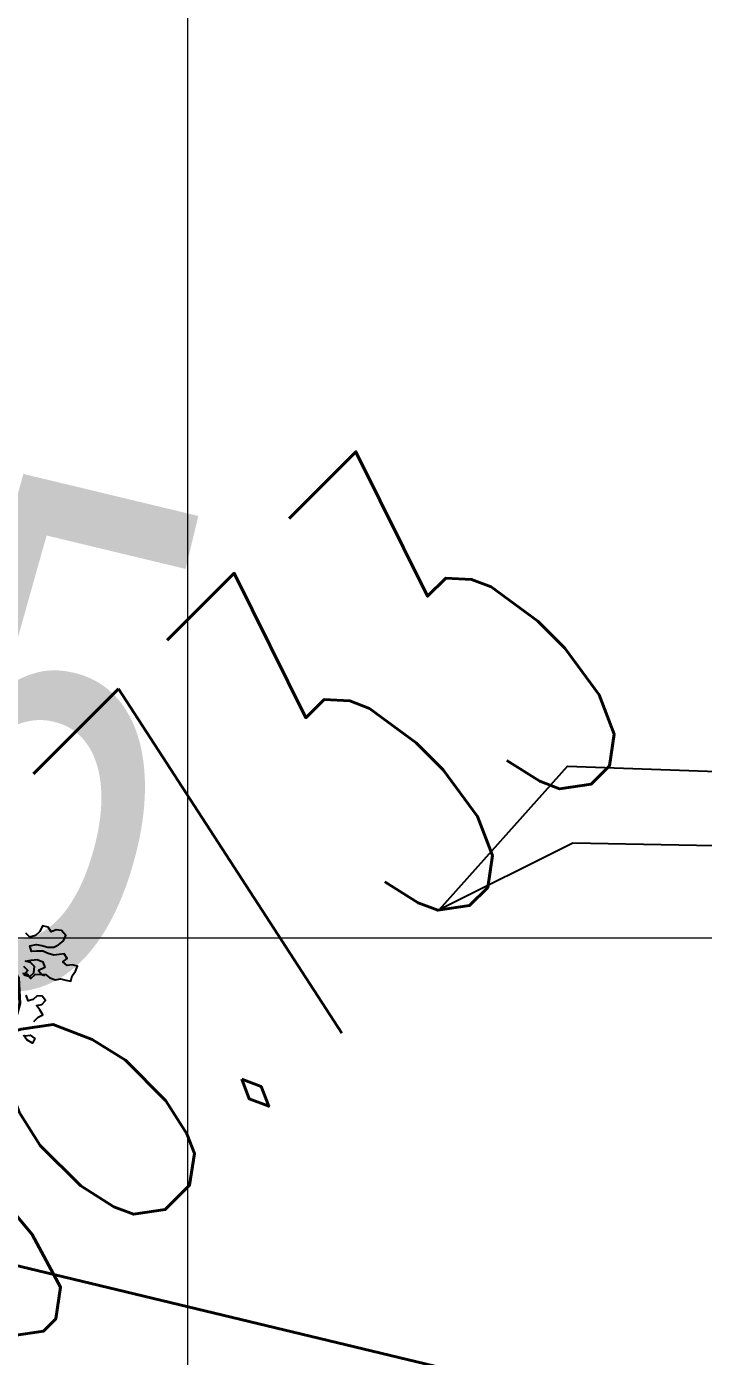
# Model space of a CAD drawing. Header units: millimetres. Extents: x 684983 to 685377, y 990360 to 990509.
# Drawn here: x 685049.693 to 685051.041, y 990449.204 to 990451.856 of the extents above; entities that cross this region are included whole.
import ezdxf

# ---------------------------------------------------------------- set-up
doc = ezdxf.new("R2010")
doc.units = ezdxf.units.MM
doc.header["$PDMODE"] = 35
doc.header["$PDSIZE"] = 0.2
for name, color, linetype, lineweight in [('BD', 1, 'Continuous', 40), ('grid', 8, 'Continuous', 9), ('GRID LEVELS', 7, 'Continuous', 13)]:
    doc.layers.add(name, color=color, linetype=linetype, lineweight=lineweight)
for name, color, linetype in [('dim', 7, 'Continuous'), ('MAHAGONY', 7, 'Continuous'), ('SYMBOLS', 7, 'Continuous')]:
    doc.layers.add(name, color=color, linetype=linetype)
doc.styles.add('DIM', font='ARIALN.TTF', dxfattribs={"width": 0.8, "height": 1})
doc.styles.get("Standard").update_dxf_attribs({"font": 'RomanS'})
doc.dimstyles.get("Standard").update_dxf_attribs({"dimtxt": 1, "dimasz": 0.18, "dimexe": 0.18, "dimexo": 0.0625, "dimgap": 0.09, "dimtad": 0, "dimrnd": 0.05, "dimzin": 0, "dimdsep": 46, "dimtxsty": 'DIM', "dimcen": 0.09, "dimse1": 1, "dimse2": 1, "dimsd1": 1, "dimsd2": 1, "dimadec": 0, "dimazin": 0, "dimtfac": 1, "dimtix": 1, "dimtofl": 0, "dimtmove": 2, "dimatfit": 3, "dimfxl": 0, "dimtolj": 1, "dimtzin": 0, "dimarcsym": 0})

# ---------------------------------------------------------------- blocks, each defined once
blk = doc.blocks.new('*D28')
at = {"layer": 'Defpoints', "color": 0, "transparency": 16777216}
for p in [(685041.126, 990451.441), (685056.383, 990448.8322), (685056.142, 990447.83)]:
    blk.add_point(p, dxfattribs=at)
at = {"layer": 'dim', "color": 0, "transparency": 16777216, "insert": (685048.875, 990450.6377), "char_height": 1, "attachment_point": 5, "rotation": 346.4784, "style": 'DIM'}
blk.add_mtext('\\A1;15.45', dxfattribs=at)
blk = doc.blocks.new('A$C11072AF8')
at = {"color": 3}
blk.add_lwpolyline([(0.553, 1.5309), (0.1775, 1.5377), (0, 1.4491), (0.1707, 1.64), (0.3687, 1.6332)], dxfattribs=at)
blk = doc.blocks.new('A$C0CA14312')
blk.add_blockref('A$C11072AF8', (0, 0))
blk = doc.blocks.new('CCONUT')
at = {"xscale": 0.6000000000000001, "yscale": 0.6000000000000001, "zscale": 0.6000000000000001}
blk.add_blockref('A$C0CA14312', (-0.4516, -0.018), dxfattribs=at)
blk = doc.blocks.new('TREE30')
at = {"color": 3, "flags": 128}
for points in [[(0.8299, 1.9956), (0.8389, 2.0046), (0.8489, 2.0096), (0.8429, 2.0206), (0.8359, 2.0296), (0.8469, 2.0316), (0.8549, 2.0407), (0.8479, 2.0497), (0.8368, 2.0507), (0.8288, 2.0426), (0.8178, 2.0396), (0.8138, 2.0516)], [(0.8058, 2.0987), (0.8168, 2.0967), (0.8238, 2.0877), (0.8328, 2.0957), (0.8438, 2.0967), (0.8548, 2.0957), (0.8638, 2.0887), (0.8758, 2.0847), (0.8869, 2.0867), (0.8979, 2.0837), (0.9089, 2.0817), (0.9119, 2.0928), (0.9189, 2.1028), (0.9229, 2.1138), (0.9118, 2.1168), (0.9008, 2.1148), (0.8918, 2.1228), (0.9008, 2.1298), (0.8948, 2.1398), (0.8838, 2.1388), (0.8728, 2.1368), (0.8608, 2.1407), (0.8488, 2.1457), (0.8358, 2.1457), (0.8248, 2.1447), (0.8217, 2.1567), (0.8347, 2.1597), (0.8468, 2.1578), (0.8598, 2.1538), (0.8728, 2.1538), (0.8828, 2.1588), (0.8928, 2.1678), (0.8978, 2.1788), (0.8888, 2.1898), (0.8778, 2.1908), (0.8667, 2.1868), (0.8607, 2.1968), (0.8487, 2.1998), (0.8427, 2.1878), (0.8337, 2.1788), (0.8217, 2.1757), (0.8127, 2.1837)], [(0.8112, 1.9654), (0.8223, 1.9665), (0.8323, 1.9595), (0.8273, 1.9494), (0.8153, 1.9564), (0.8082, 1.9664)], [(0.8081, 2.1136), (0.8171, 2.1046), (0.8091, 2.0955), (0.8211, 2.0916), (0.8301, 2.0996), (0.8311, 2.1126), (0.8231, 2.1216), (0.8121, 2.1246), (0.8241, 2.1266), (0.8371, 2.1276), (0.8491, 2.1226), (0.8531, 2.1106), (0.8401, 2.1046), (0.8472, 2.0956), (0.8532, 2.0936)]]:
    blk.add_lwpolyline(points, dxfattribs=at)

msp = doc.modelspace()

# ---------------------------------------------------------------- linework, layer by layer
at = {"layer": 'BD'}
msp.add_line((685056.142, 990447.83), (685041.126, 990451.441), dxfattribs=at)
at = {"layer": 'grid'}
for p, q in [((685050.0136, 990509.1548), (685050.0136, 990370.8996)), ((685085.1957, 990450.0381), (684982.7636, 990450.0381))]:
    msp.add_line(p, q, dxfattribs=at)

# ---------------------------------------------------------------- block references
at = {"layer": 'MAHAGONY', "color": 7, "xscale": 0.9355958136093464, "yscale": 0.9355958136093464, "zscale": 0.9355958136093464}
msp.add_blockref('TREE30', (685048.931, 990448.005, 98.713), dxfattribs=at)
at = {"layer": 'SYMBOLS', "ltscale": 10, "xscale": 2.5, "yscale": 2.5, "zscale": 2.5}
msp.add_blockref('CCONUT', (685051.644, 990447.966, 98.611), dxfattribs=at)

# ---------------------------------------------------------------- texts
at = {"layer": 'GRID LEVELS', "width": 0.5}
msp.add_text('98.733', height=0.8, rotation=45, dxfattribs=at).set_placement((685049.63, 990449.1578, 98.7328))

# ---------------------------------------------------------------- dimensions: what is measured, and where the dimension line sits
at = {"layer": 'dim'}
dim = msp.add_aligned_dim(p1=(685041.126, 990451.441), p2=(685056.142, 990447.83), distance=1.0307, dimstyle='Standard', dxfattribs=at)
dim.commit()
dim.dimension.update_dxf_attribs({"geometry": '*D28', "text_midpoint": (685048.875, 990450.6377)})

doc.saveas('drawing.dxf')
